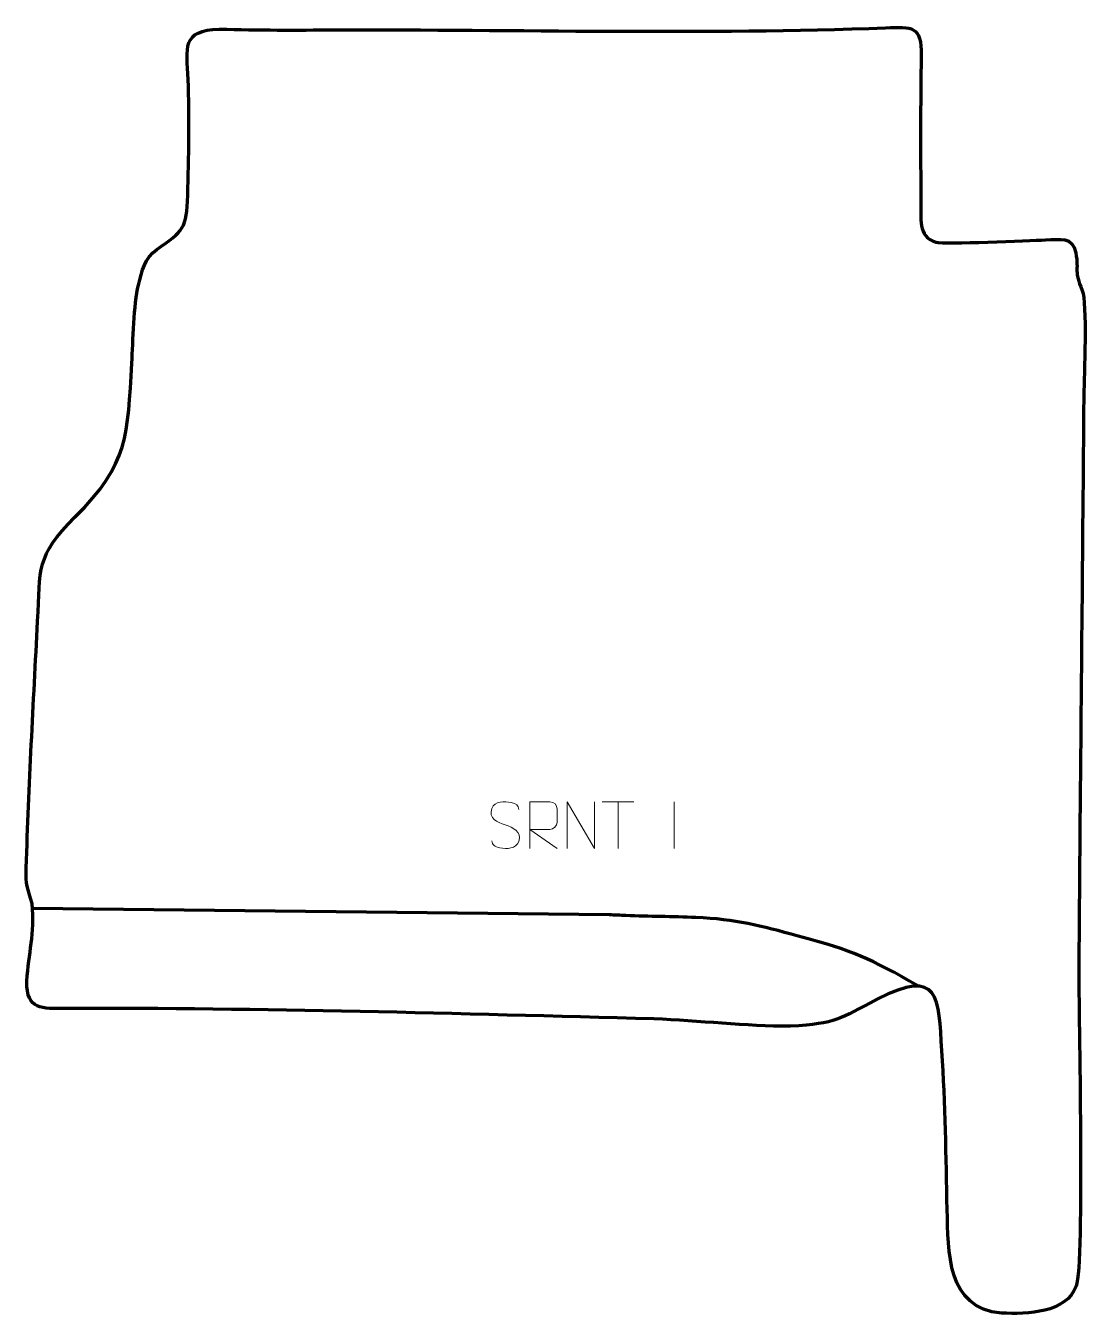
# Model space of a CAD drawing. Header units: millimetres. Extents: x -556 to 13, y 4 to 694.
import ezdxf

# ---------------------------------------------------------------- set-up
doc = ezdxf.new("R2010")
doc.units = ezdxf.units.MM
doc.header["$MEASUREMENT"] = 0
doc.layers.add('layer 2', color=7, linetype='Continuous')
doc.layers.add('layer 3', color=7, linetype='Continuous')

msp = doc.modelspace()

# ---------------------------------------------------------------- linework, layer by layer
at = {"layer": 'layer 2', "color": 140, "lineweight": 158}
msp.add_open_spline([(-77.1415, 179.3586), (-103.7206, 194.5462), (-111.8248, 198.1883), (-141.6082, 206.2145), (-141.6082, 206.2145), (-162.1077, 211.7388), (-174.9016, 215.2101), (-196.4935, 216.1301), (-196.4935, 216.1301), (-208.9822, 216.6088), (-221.4792, 216.702), (-233.973, 217.1832), (-233.973, 217.1832), (-236.9641, 217.3031), (-239.9552, 217.4249), (-242.9462, 217.5472), (-242.9462, 217.5472), (-242.9462, 217.5472), (-551.8953, 221.0412), (-551.8953, 221.0412)], degree=3, knots=[0, 0, 0, 0, 0.16666667, 0.16666667, 0.16666667, 0.16666667, 0.33333333, 0.33333333, 0.33333333, 0.33333333, 0.5, 0.5, 0.5, 0.5, 0.66666667, 0.66666667, 0.66666667, 0.66666667, 1, 1, 1, 1], dxfattribs=at)
at = {"layer": 'layer 3', "color": 242, "lineweight": 158}
msp.add_open_spline([(-75.7027, 677.9454), (-75.4094, 693.8351), (-80.5359, 693.3324), (-94.7795, 692.7723), (-94.7795, 692.7723), (-191.6003, 689.1202), (-292.6444, 691.8993), (-389.8626, 691.6305), (-389.8626, 691.6305), (-410.5982, 691.5433), (-430.9258, 691.3756), (-451.6733, 692.0972), (-451.6733, 692.0972), (-472.3131, 691.3193), (-469.2601, 682.1522), (-468.5395, 665.0384), (-468.5395, 665.0384), (-467.7836, 644.8368), (-468.1732, 623.3339), (-468.7485, 603.0875), (-468.7485, 603.0875), (-469.2636, 584.9694), (-470.9269, 584.1452), (-485.3113, 573.9698), (-485.3113, 573.9698), (-491.8896, 569.3164), (-493.146, 562.6198), (-495.1961, 554.9106), (-495.1961, 554.9106), (-497.6552, 544.5982), (-498.0428, 524.6619), (-498.7384, 513.1648), (-498.7384, 513.1648), (-500.9361, 474.6991), (-500.238, 459.1003), (-529.2554, 430.579), (-529.2554, 430.579), (-550.1808, 409.4646), (-547.7077, 403.3581), (-549.184, 374.8918), (-549.184, 374.8918), (-551.4413, 331.0231), (-553.9535, 286.7067), (-555.2532, 242.8252), (-555.2532, 242.8252), (-555.5445, 232.9921), (-554.7569, 232.5377), (-552.0942, 223.5939), (-552.0942, 223.5939), (-550.5646, 206.8997), (-554.1014, 197.5321), (-554.9271, 181.9729), (-554.9271, 181.9729), (-555.2137, 166.2323), (-546.9141, 167.3621), (-533.9231, 167.4359), (-533.9231, 167.4359), (-429.0936, 167.6996), (-323.7662, 164.6256), (-218.9555, 161.797), (-218.9555, 161.797), (-194.8617, 160.9197), (-169.6909, 157.8122), (-145.8368, 157.9166), (-145.8368, 157.9166), (-120.469, 159.3743), (-120.1428, 161.6714), (-99.2735, 172.3412), (-99.2735, 172.3412), (-65.6818, 189.5158), (-66.492, 173.4093), (-64.616, 144.6927), (-64.616, 144.6927), (-62.7557, 116.2138), (-62.4398, 88.1452), (-61.7941, 59.6719), (-61.7941, 59.6719), (-61.2835, 37.1601), (-62.0749, 6.6932), (-32.6708, 4.2113), (-32.6708, 4.2113), (-18.596, 3.6233), (1.8445, 4.2056), (7.3313, 18.7128), (7.3313, 18.7128), (11.7983, 30.5255), (8.558, 166.7731), (8.704, 188.6317), (8.704, 188.6317), (9.1226, 250.0503), (9.7747, 311.4674), (10.3022, 372.8852), (10.3022, 372.8852), (10.6504, 413.5138), (11.0336, 454.1424), (11.3761, 494.771), (11.3761, 494.771), (11.3761, 494.771), (11.3887, 496.2666), (11.3887, 496.2666), (11.3887, 496.2666), (11.5642, 505.8889), (13.2388, 545.8372), (10.5741, 552.0065), (10.5741, 552.0065), (5.8587, 563.1026), (8.9067, 561.6383), (7.1043, 572.2294), (7.1043, 572.2294), (5.6009, 581.0639), (-1.4094, 579.3842), (-9.1131, 579.1465), (-9.1131, 579.1465), (-18.1752, 578.8494), (-63.0285, 576.6144), (-67.9622, 577.969), (-67.9622, 577.969), (-77.6363, 580.6251), (-75.8014, 591.3592), (-75.8809, 599.5834), (-75.8809, 599.5834), (-76.1324, 625.5769), (-76.1658, 651.9615), (-75.7027, 677.9454)], degree=3, knots=[0, 0, 0, 0, 0.03125, 0.03125, 0.03125, 0.03125, 0.0625, 0.0625, 0.0625, 0.0625, 0.09375, 0.09375, 0.09375, 0.09375, 0.125, 0.125, 0.125, 0.125, 0.15625, 0.15625, 0.15625, 0.15625, 0.1875, 0.1875, 0.1875, 0.1875, 0.21875, 0.21875, 0.21875, 0.21875, 0.25, 0.25, 0.25, 0.25, 0.28125, 0.28125, 0.28125, 0.28125, 0.3125, 0.3125, 0.3125, 0.3125, 0.34375, 0.34375, 0.34375, 0.34375, 0.375, 0.375, 0.375, 0.375, 0.40625, 0.40625, 0.40625, 0.40625, 0.4375, 0.4375, 0.4375, 0.4375, 0.46875, 0.46875, 0.46875, 0.46875, 0.5, 0.5, 0.5, 0.5, 0.53125, 0.53125, 0.53125, 0.53125, 0.5625, 0.5625, 0.5625, 0.5625, 0.59375, 0.59375, 0.59375, 0.59375, 0.625, 0.625, 0.625, 0.625, 0.65625, 0.65625, 0.65625, 0.65625, 0.6875, 0.6875, 0.6875, 0.6875, 0.71875, 0.71875, 0.71875, 0.71875, 0.75, 0.75, 0.75, 0.75, 0.78125, 0.78125, 0.78125, 0.78125, 0.8125, 0.8125, 0.8125, 0.8125, 0.84375, 0.84375, 0.84375, 0.84375, 0.875, 0.875, 0.875, 0.875, 0.90625, 0.90625, 0.90625, 0.90625, 0.9375, 0.9375, 0.9375, 0.9375, 1, 1, 1, 1], dxfattribs=at)
at = {"layer": 'layer 3', "color": 250, "lineweight": 9}
for points, knots in [([(-298.6138, 265.8168), (-302.8621, 267.2872), (-307.7702, 269.083), (-305.7651, 274.6033), (-305.7651, 274.6033), (-304.2616, 278.7432), (-299.048, 278.3547), (-295.4444, 277.7536), (-295.4444, 277.7536), (-292.5838, 277.2764), (-291.7191, 276.0632), (-291.4085, 273.9791)], [0, 0, 0, 0, 0.25, 0.25, 0.25, 0.25, 0.5, 0.5, 0.5, 0.5, 1, 1, 1, 1]), ([(-285.5208, 253.1662), (-285.5208, 253.1662), (-285.5208, 278.1197), (-285.5208, 278.1197), (-285.5208, 278.1197), (-281.926, 278.1197), (-278.3305, 278.1197), (-274.7353, 278.1197), (-274.7353, 278.1197), (-272.41, 278.082), (-270.8527, 276.592), (-270.8568, 274.2256), (-270.8568, 274.2256), (-270.8572, 272.1901), (-270.8572, 269.1307), (-270.8568, 267.0947), (-270.8568, 267.0947), (-270.8633, 265.2192), (-272.6756, 263.2774), (-274.6851, 263.2583), (-274.6851, 263.2583), (-274.6851, 263.2583), (-285.5208, 263.2583), (-285.5208, 263.2583), (-285.5208, 263.2583), (-285.5208, 263.2583), (-270.8661, 253.1662), (-270.8661, 253.1662)], [0, 0, 0, 0, 0.125, 0.125, 0.125, 0.125, 0.25, 0.25, 0.25, 0.25, 0.375, 0.375, 0.375, 0.375, 0.5, 0.5, 0.5, 0.5, 0.625, 0.625, 0.625, 0.625, 0.75, 0.75, 0.75, 0.75, 1, 1, 1, 1]), ([(-265.5162, 253.1662), (-265.5162, 253.1662), (-265.5162, 278.1197), (-265.5162, 278.1197), (-265.5162, 278.1197), (-265.5162, 278.1197), (-250.8614, 253.1662), (-250.8614, 253.1662), (-250.8614, 253.1662), (-250.8614, 253.1662), (-250.8614, 278.1197), (-250.8614, 278.1197)], [0, 0, 0, 0, 0.25, 0.25, 0.25, 0.25, 0.5, 0.5, 0.5, 0.5, 1, 1, 1, 1]), ([(-298.6138, 265.8167), (-294.5952, 264.17), (-289.5657, 262.2817), (-291.3997, 256.9214), (-291.3997, 256.9214), (-292.8595, 252.655), (-297.7703, 252.9117), (-301.4964, 253.4664), (-301.4964, 253.4664), (-304.2464, 253.8762), (-305.4673, 255.0897), (-305.8453, 257.2019)], [0, 0, 0, 0, 0.25, 0.25, 0.25, 0.25, 0.5, 0.5, 0.5, 0.5, 1, 1, 1, 1])]:
    msp.add_open_spline(points, degree=3, knots=knots, dxfattribs=at)
for points in [[(-246.6824, 278.0962), (-246.6824, 278.0962), (-229.6952, 278.0962), (-229.6952, 278.0962)], [(-238.1886, 253.1662), (-238.1886, 253.1662), (-238.1886, 278.1197), (-238.1886, 278.1197)], [(-208.1888, 278.13), (-208.1888, 278.13), (-208.1888, 253.1559), (-208.1888, 253.1559)]]:
    msp.add_open_spline(points, degree=3, dxfattribs=at)

doc.saveas('drawing.dxf')
